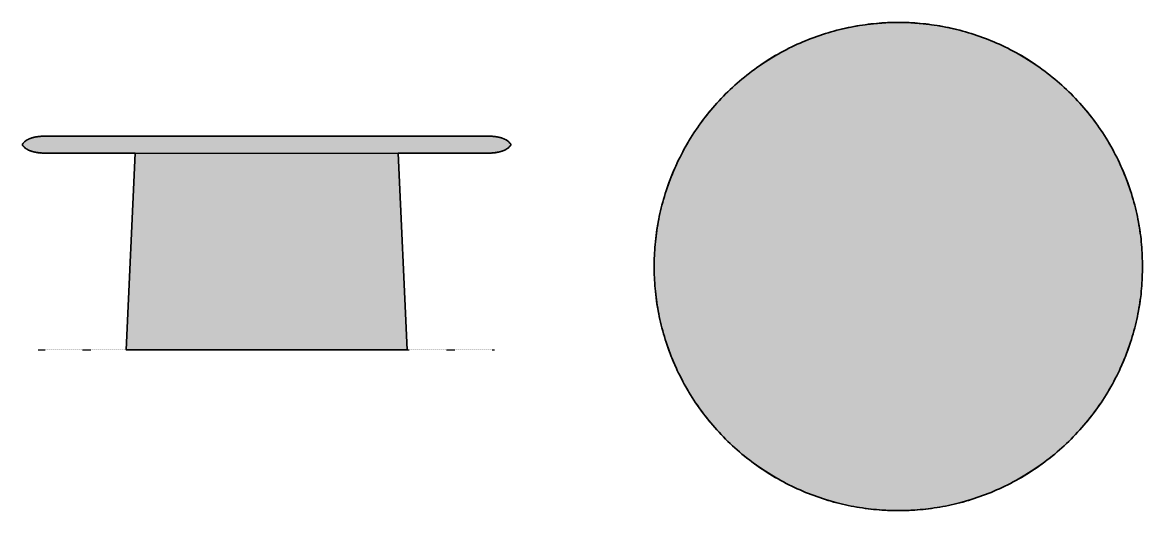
# Model space of a CAD drawing. Header units: millimetres. Extents: x -26 to 1809, y -263 to 537.
import ezdxf

# ---------------------------------------------------------------- set-up
doc = ezdxf.new("R2010")
doc.units = ezdxf.units.MM
doc.linetypes.add('Dots', pattern=[1, 0, -1])
doc.layers.add('Blocks', color=7, linetype='Continuous')
doc.layers.add('Blocks$Fill', color=7, linetype='Continuous', true_color=0xffffff)
for name, color, linetype, lineweight, true_color in [('Blocks$Inner', 7, 'Continuous', 25, 0x007f00), ('Blocks$Outline', 7, 'Continuous', 35, 0xff3f3f), ('Groud', 7, 'Dots', 25, 0x243775)]:
    doc.layers.add(name, color=color, linetype=linetype, lineweight=lineweight, true_color=true_color)

# ---------------------------------------------------------------- blocks, each defined once
blk = doc.blocks.new('Proto 03 Coffee Table Top')
at = {"layer": 'Blocks$Fill'}
blk.add_hatch(color=256, dxfattribs=at).paths.add_polyline_path([(1009.1, 9), (1009, 17.9), (1008.7, 26.8), (1008.2, 35.8), (1007.5, 44.9), (1006.6, 54.1), (1005.4, 63.3), (1004, 72.5), (1002.4, 81.8), (1000.6, 91.1), (998.5, 100.4), (996.2, 109.7), (993.7, 119.1), (990.9, 128.4), (987.8, 137.7), (984.6, 147), (981, 156.2), (977.3, 165.4), (973.2, 174.6), (969, 183.7), (964.4, 192.7), (959.7, 201.6), (954.7, 210.5), (949.4, 219.2), (943.9, 227.9), (938.2, 236.4), (932.2, 244.8), (926.1, 253), (919.7, 261.1), (913, 269), (906.2, 276.8), (899.2, 284.4), (892, 291.8), (884.5, 299.1), (876.9, 306.1), (869.2, 312.9), (861.2, 319.5), (853.1, 325.9), (844.9, 332.1), (836.5, 338.1), (828, 343.8), (819.4, 349.3), (810.6, 354.5), (801.8, 359.5), (792.8, 364.3), (783.8, 368.8), (774.7, 373.1), (765.6, 377.1), (756.4, 380.9), (747.1, 384.4), (737.8, 387.7), (728.5, 390.8), (719.2, 393.5), (709.8, 396.1), (700.5, 398.4), (691.2, 400.5), (681.9, 402.3), (672.6, 403.9), (663.4, 405.3), (654.2, 406.4), (645.1, 407.4), (636, 408.1), (626.9, 408.6), (618, 408.9), (609.1, 409), (600.2, 408.9), (591.3, 408.6), (582.3, 408.1), (573.2, 407.4), (564, 406.4), (554.8, 405.3), (545.6, 403.9), (536.3, 402.3), (527, 400.5), (517.7, 398.4), (508.4, 396.1), (499.1, 393.5), (489.7, 390.8), (480.4, 387.7), (471.1, 384.4), (461.9, 380.9), (452.7, 377.1), (443.5, 373.1), (434.4, 368.8), (425.4, 364.3), (416.5, 359.5), (407.6, 354.5), (398.9, 349.3), (390.2, 343.8), (381.7, 338.1), (373.3, 332.1), (365.1, 325.9), (357, 319.5), (349.1, 312.9), (341.3, 306.1), (333.7, 299.1), (326.3, 291.8), (319, 284.4), (312, 276.8), (305.2, 269), (298.6, 261.1), (292.2, 253), (286, 244.8), (280, 236.4), (274.3, 227.9), (268.8, 219.2), (263.6, 210.5), (258.6, 201.6), (253.8, 192.7), (249.3, 183.7), (245, 174.6), (241, 165.4), (237.2, 156.2), (233.7, 147), (230.4, 137.7), (227.3, 128.4), (224.6, 119.1), (222, 109.7), (219.7, 100.4), (217.6, 91.1), (215.8, 81.8), (214.2, 72.5), (212.8, 63.3), (211.7, 54.1), (210.7, 44.9), (210, 35.8), (209.5, 26.8), (209.2, 17.9), (209.1, 9), (209.2, 0.1), (209.5, -8.8), (210, -17.9), (210.7, -27), (211.7, -36.1), (212.8, -45.3), (214.2, -54.5), (215.8, -63.8), (217.6, -73.1), (219.7, -82.4), (222, -91.7), (224.6, -101.1), (227.3, -110.4), (230.4, -119.7), (233.7, -129), (237.2, -138.2), (241, -147.5), (245, -156.6), (249.3, -165.7), (253.8, -174.7), (258.6, -183.7), (263.6, -192.5), (268.8, -201.3), (274.3, -209.9), (280, -218.4), (286, -226.8), (292.2, -235), (298.6, -243.1), (305.2, -251.1), (312, -258.8), (319, -266.4), (326.3, -273.9), (333.7, -281.1), (341.3, -288.1), (349.1, -294.9), (357, -301.6), (365.1, -308), (373.3, -314.1), (381.7, -320.1), (390.2, -325.8), (398.9, -331.3), (407.6, -336.5), (416.5, -341.6), (425.4, -346.3), (434.4, -350.8), (443.5, -355.1), (452.7, -359.1), (461.9, -362.9), (471.1, -366.5), (480.4, -369.7), (489.7, -372.8), (499.1, -375.6), (508.4, -378.1), (517.7, -380.4), (527, -382.5), (536.3, -384.3), (545.6, -385.9), (554.8, -387.3), (564, -388.5), (573.2, -389.4), (582.3, -390.1), (591.3, -390.6), (600.2, -390.9), (609.1, -391), (618, -390.9), (626.9, -390.6), (636, -390.1), (645.1, -389.4), (654.2, -388.5), (663.4, -387.3), (672.6, -385.9), (681.9, -384.3), (691.2, -382.5), (700.5, -380.4), (709.8, -378.1), (719.2, -375.6), (728.5, -372.8), (737.8, -369.7), (747.1, -366.5), (756.4, -362.9), (765.6, -359.1), (774.7, -355.1), (783.8, -350.8), (792.8, -346.3), (801.8, -341.6), (810.6, -336.5), (819.4, -331.3), (828, -325.8), (836.5, -320.1), (844.9, -314.1), (853.1, -308), (861.2, -301.6), (869.2, -294.9), (876.9, -288.1), (884.5, -281.1), (892, -273.9), (899.2, -266.4), (906.2, -258.8), (913, -251.1), (919.7, -243.1), (926.1, -235), (932.2, -226.8), (938.2, -218.4), (943.9, -209.9), (949.4, -201.3), (954.7, -192.5), (959.7, -183.7), (964.4, -174.7), (969, -165.7), (973.2, -156.6), (977.3, -147.5), (981, -138.2), (984.6, -129), (987.8, -119.7), (990.9, -110.4), (993.7, -101.1), (996.2, -91.7), (998.5, -82.4), (1000.6, -73.1), (1002.4, -63.8), (1004, -54.5), (1005.4, -45.3), (1006.6, -36.1), (1007.5, -27), (1008.2, -17.9), (1008.7, -8.8), (1009, 0.1)], flags=0)
at = {"layer": 'Blocks$Inner'}
blk.add_circle((609.1, 9), 400, dxfattribs=at)
at = {"layer": 'Blocks$Outline'}
blk.add_rational_spline([(1009.1, 9), (1009.1, 409), (609.1, 409), (209.1, 409), (209.1, 9), (209.1, -391), (609.1, -391), (1009.1, -391), (1009.1, 9)], [1, 0.707106781187, 1, 0.707106781187, 1, 0.707106781187, 1, 0.707106781187, 1], degree=2, knots=[0, 0, 0, 628.318531, 628.318531, 1256.637061, 1256.637061, 1884.955592, 1884.955592, 2513.274123, 2513.274123, 2513.274123], dxfattribs=at)
blk = doc.blocks.new('Proto 03 Coffee Table Side')
at = {"layer": 'Blocks$Fill'}
blk.add_hatch(color=256, dxfattribs=at).paths.add_polyline_path([(158.5, 322.3), (144, 0), (604, 0), (589.5, 322.3), (733.1, 322.3), (738.3, 322.4), (743.5, 322.7), (746.1, 322.9), (748.7, 323.2), (751.3, 323.6), (753.9, 324.1), (755.2, 324.4), (756.5, 324.7), (757.7, 325.1), (759, 325.5), (760.3, 325.9), (761.5, 326.4), (762.7, 326.9), (764, 327.4), (764.5, 327.7), (765.1, 328), (765.7, 328.4), (766.3, 328.7), (766.9, 329), (767.4, 329.4), (768, 329.8), (768.5, 330.2), (769.1, 330.6), (769.6, 331), (770.1, 331.4), (770.6, 331.8), (771.1, 332.3), (771.6, 332.7), (772.1, 333.2), (772.5, 333.7), (772.6, 333.8), (772.7, 333.9), (772.8, 334), (772.9, 334.1), (773, 334.2), (773.1, 334.3), (773.2, 334.4), (773.2, 334.5), (773.3, 334.6), (773.4, 334.7), (773.5, 334.9), (773.5, 335), (773.6, 335.1), (773.7, 335.2), (773.8, 335.3), (773.8, 335.5), (773.8, 335.5), (773.9, 335.6), (773.9, 335.6), (773.9, 335.7), (773.9, 335.7), (773.9, 335.8), (773.9, 335.8), (774, 335.9), (774, 335.9), (774, 336), (774, 336.1), (774, 336.1), (774, 336.2), (774, 336.2), (774, 336.3), (774, 336.3), (774, 336.4), (774, 336.4), (774, 336.5), (774, 336.6), (774, 336.6), (774, 336.7), (774, 336.7), (774, 336.8), (773.9, 336.8), (773.9, 336.9), (773.9, 337), (773.9, 337), (773.9, 337.1), (773.9, 337.1), (773.8, 337.2), (773.8, 337.2), (773.8, 337.3), (773.7, 337.5), (773.6, 337.6), (773.5, 337.7), (773.5, 337.8), (773.4, 337.9), (773.3, 338), (773.2, 338.2), (773.2, 338.3), (773.1, 338.4), (773, 338.5), (772.9, 338.6), (772.8, 338.7), (772.7, 338.8), (772.6, 338.9), (772.5, 339), (772.1, 339.5), (771.6, 339.9), (771.1, 340.4), (770.6, 340.8), (770.1, 341.3), (769.6, 341.7), (769.1, 342.1), (768.5, 342.5), (768, 342.9), (767.4, 343.3), (766.9, 343.6), (766.3, 344), (765.7, 344.3), (765.1, 344.6), (764.5, 344.9), (764, 345.2), (762.7, 345.8), (761.5, 346.3), (760.3, 346.8), (759, 347.2), (757.7, 347.6), (756.5, 348), (755.2, 348.3), (753.9, 348.6), (751.3, 349.1), (748.7, 349.4), (746.1, 349.8), (743.5, 350), (738.3, 350.3), (733.1, 350.3), (14.9, 350.3), (9.7, 350.3), (4.5, 350), (1.9, 349.8), (-0.7, 349.4), (-3.3, 349.1), (-5.9, 348.6), (-7.2, 348.3), (-8.5, 348), (-9.8, 347.6), (-11, 347.2), (-12.3, 346.8), (-13.5, 346.3), (-14.8, 345.8), (-16, 345.2), (-16.6, 344.9), (-17.1, 344.6), (-17.7, 344.3), (-18.3, 344), (-18.9, 343.6), (-19.4, 343.3), (-20, 342.9), (-20.5, 342.5), (-21.1, 342.1), (-21.6, 341.7), (-22.1, 341.3), (-22.6, 340.8), (-23.1, 340.4), (-23.6, 339.9), (-24.1, 339.5), (-24.5, 339), (-24.6, 338.9), (-24.7, 338.8), (-24.8, 338.7), (-24.9, 338.6), (-25, 338.5), (-25.1, 338.4), (-25.2, 338.3), (-25.3, 338.2), (-25.3, 338), (-25.4, 337.9), (-25.5, 337.8), (-25.6, 337.7), (-25.6, 337.6), (-25.7, 337.5), (-25.8, 337.3), (-25.8, 337.2), (-25.8, 337.2), (-25.9, 337.1), (-25.9, 337.1), (-25.9, 337), (-25.9, 337), (-25.9, 336.9), (-25.9, 336.8), (-26, 336.8), (-26, 336.7), (-26, 336.7), (-26, 336.6), (-26, 336.6), (-26, 336.5), (-26, 336.4), (-26, 336.4), (-26, 336.3), (-26, 336.3), (-26, 336.2), (-26, 336.2), (-26, 336.1), (-26, 336.1), (-26, 336), (-26, 335.9), (-26, 335.9), (-25.9, 335.8), (-25.9, 335.8), (-25.9, 335.7), (-25.9, 335.7), (-25.9, 335.6), (-25.9, 335.6), (-25.8, 335.5), (-25.8, 335.5), (-25.8, 335.3), (-25.7, 335.2), (-25.6, 335.1), (-25.6, 335), (-25.5, 334.9), (-25.4, 334.7), (-25.3, 334.6), (-25.3, 334.5), (-25.2, 334.4), (-25.1, 334.3), (-25, 334.2), (-24.9, 334.1), (-24.8, 334), (-24.7, 333.9), (-24.6, 333.8), (-24.5, 333.7), (-24.1, 333.2), (-23.6, 332.7), (-23.1, 332.3), (-22.6, 331.8), (-22.1, 331.4), (-21.6, 331), (-21.1, 330.6), (-20.5, 330.2), (-20, 329.8), (-19.4, 329.4), (-18.9, 329), (-18.3, 328.7), (-17.7, 328.4), (-17.1, 328), (-16.6, 327.7), (-16, 327.4), (-14.8, 326.9), (-13.5, 326.4), (-12.3, 325.9), (-11, 325.5), (-9.8, 325.1), (-8.5, 324.7), (-7.2, 324.4), (-5.9, 324.1), (-3.3, 323.6), (-0.7, 323.2), (1.9, 322.9), (4.5, 322.7), (9.7, 322.4), (14.9, 322.3)], flags=0)
at = {"layer": 'Blocks$Inner'}
for p, q in [((733.1, 350.3), (14.9, 350.3)), ((14.9, 322.3), (733.1, 322.3))]:
    blk.add_line(p, q, dxfattribs=at)
blk.add_lwpolyline([(158.5, 322.3), (144, 0), (604, 0), (589.5, 322.3)], dxfattribs=at)
for centre, radius, start, end in [((11.8, 257), 93.3, 94.5287, 100.9529), ((14.8, 190.6), 159.8, 89.9646, 93.7131), ((733.2, 190.6), 159.8, 86.2869, 90.0354), ((736.1, 257), 93.3, 79.0471, 85.4713), ((-23.8, 336.3), 2.23, 156.9772, 180.3107), ((-23.8, 336.3), 2.23, 179.6893, 203.0228), ((-19.5, 334), 7.07, 135.1667, 152.8943), ((-19.5, 338.7), 7.07, 207.1057, 224.8333), ((-3.4, 319), 29.1, 115.5774, 136.5874), ((-3.4, 353.7), 29.1, 223.4126, 244.4226), ((3.1, 304.8), 44.7, 101.5698, 115.2173), ((744.9, 304.8), 44.7, 64.7827, 78.4302), ((751.4, 319), 29.1, 43.4126, 64.4226), ((751.4, 353.7), 29.1, 295.5774, 316.5874), ((767.5, 334), 7.07, 27.1057, 44.8333), ((767.5, 338.7), 7.07, 315.1667, 332.8943), ((771.8, 336.3), 2.23, 359.6893, 23.0228), ((771.8, 336.3), 2.23, 336.9772, 0.3107), ((3.1, 367.9), 44.7, 244.7827, 258.4302), ((11.8, 415.6), 93.3, 259.0471, 265.4713), ((14.8, 482.1), 159.8, 266.2869, 270.0354), ((733.2, 482.1), 159.8, 269.9646, 273.7131), ((736.1, 415.6), 93.3, 274.5287, 280.9529), ((744.9, 367.9), 44.7, 281.5698, 295.2173)]:
    blk.add_arc(centre, radius, start, end, dxfattribs=at)
at = {"layer": 'Blocks$Outline'}
blk.add_lwpolyline([(158.5, 322.3), (144, 0), (604, 0), (589.5, 322.3)], dxfattribs=at)
for points, weights, knots in [([(14.9, 350.3), (9.7, 350.3), (4.5, 350), (-0.7, 349.6), (-5.9, 348.6), (-11.1, 347.5), (-16, 345.2), (-20.8, 342.9), (-24.5, 339), (-25.3, 338.2), (-25.8, 337.2), (-26, 336.8), (-26, 336.3), (-26, 335.9), (-25.8, 335.5), (-25.3, 334.5), (-24.5, 333.7), (-20.8, 329.8), (-16, 327.4), (-11.1, 325.2), (-5.9, 324.1), (-0.7, 323.1), (4.5, 322.7), (9.7, 322.3), (14.9, 322.3), (86.7, 322.3), (158.5, 322.3)], [1, 0.999465026956, 1, 0.998428956726, 1, 0.992916283746, 1, 0.983238884281, 1, 0.988057410494, 1, 0.979340257124, 1, 0.979340257124, 1, 0.988057410494, 1, 0.983238884281, 1, 0.992916283746, 1, 0.998428956726, 1, 0.999465026956, 1, 1, 1], [0, 0, 0, 10.453625, 10.453625, 20.911031, 20.911031, 31.559843, 31.559843, 42.243255, 42.243255, 44.431805, 44.431805, 45.33935, 45.33935, 46.246894, 46.246894, 48.435444, 48.435444, 59.118856, 59.118856, 69.767669, 69.767669, 80.225074, 80.225074, 90.678699, 90.678699, 234.275236, 234.275236, 234.275236]), ([(589.5, 322.3), (661.3, 322.3), (733.1, 322.3), (738.3, 322.3), (743.5, 322.7), (748.7, 323.1), (753.9, 324.1), (759.1, 325.2), (764, 327.4), (768.8, 329.8), (772.5, 333.7), (773.3, 334.5), (773.8, 335.5), (774, 335.9), (774, 336.3), (774, 336.8), (773.8, 337.2), (773.3, 338.2), (772.5, 339), (768.8, 342.9), (764, 345.2), (759.1, 347.5), (753.9, 348.6), (748.7, 349.6), (743.5, 350), (738.3, 350.3), (733.1, 350.3), (374, 350.3), (14.9, 350.3)], [1, 1, 1, 0.999465026956, 1, 0.998428956726, 1, 0.992916283746, 1, 0.983238884281, 1, 0.988057410494, 1, 0.979340257124, 1, 0.979340257124, 1, 0.988057410494, 1, 0.983238884281, 1, 0.992916283746, 1, 0.998428956726, 1, 0.999465026956, 1, 1, 1], [665.227091, 665.227091, 665.227091, 808.823627, 808.823627, 819.277252, 819.277252, 829.734658, 829.734658, 840.383471, 840.383471, 851.066883, 851.066883, 853.255433, 853.255433, 854.162977, 854.162977, 855.070521, 855.070521, 857.259071, 857.259071, 867.942483, 867.942483, 878.591296, 878.591296, 889.048702, 889.048702, 899.502327, 899.502327, 1617.647254, 1617.647254, 1617.647254])]:
    blk.add_rational_spline(points, weights, degree=2, knots=knots, dxfattribs=at)

msp = doc.modelspace()

# ---------------------------------------------------------------- linework, layer by layer
at = {"layer": 'Groud'}
msp.add_lwpolyline([(0, 0), (748, 0)], dxfattribs=at)

# ---------------------------------------------------------------- block references
at = {"layer": 'Blocks'}
for name, p in [('Proto 03 Coffee Table Top', (799.6, 127.6)), ('Proto 03 Coffee Table Side', (0, 0))]:
    msp.add_blockref(name, p, dxfattribs=at)

doc.saveas('drawing.dxf')
